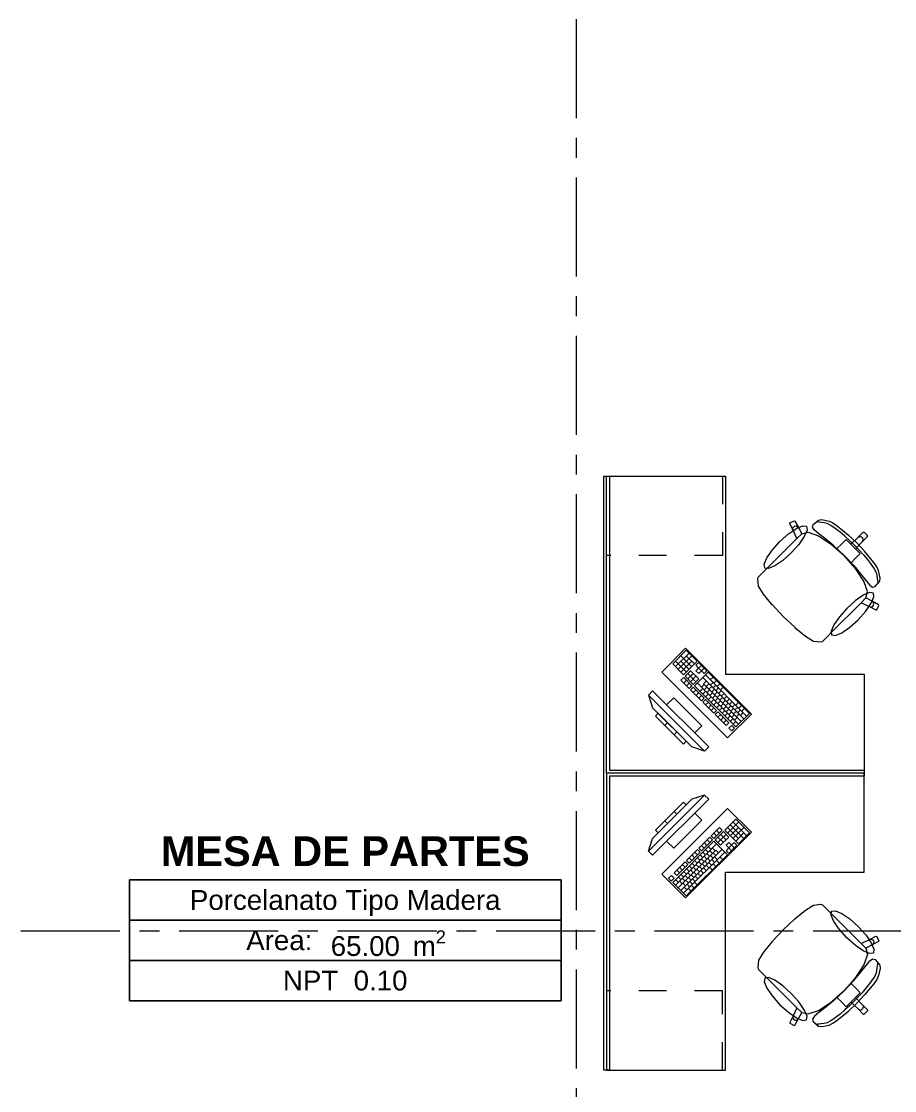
# Model space of a CAD drawing. Header units: inches. Extents: x -38 to 5698, y -33 to 92.
# Drawn here: x 18.27 to 22.68, y 33.6 to 39 of the extents above; entities that cross this region are included whole.
import ezdxf

# ---------------------------------------------------------------- set-up
doc = ezdxf.new("R2010")
doc.units = ezdxf.units.IN
doc.header["$MEASUREMENT"] = 0
doc.linetypes.add('Punto & Raya', pattern=[0.65, 0.5, -0.075, 0, -0.075])
doc.linetypes.add('Rayas', pattern=[0.282222, 0.141111, -0.141111])
for name, color, linetype in [('02 _ ARQ _ ZON _ Espacio.3D', 7, 'Continuous'), ('Interior - Mobiliario', 7, 'Continuous'), ('Marcador - Secciones', 251, 'Continuous')]:
    doc.layers.add(name, color=color, linetype=linetype)
doc.styles.add('Estilo_Generado_1', font='swisseb.ttf')
doc.styles.add('Estilo_Generado_7', font='swisse.ttf')

msp = doc.modelspace()

# ---------------------------------------------------------------- linework, layer by layer
at = {"layer": '02 _ ARQ _ ZON _ Espacio.3D', "color": 252, "linetype": 'Continuous', "lineweight": 13}
for p, q in [((20.9944, 34.6636), (18.8152, 34.6636)), ((18.8152, 34.6636), (18.8152, 34.0529)), ((18.8152, 34.6636), (20.9944, 34.6636)), ((18.8152, 34.46), (18.8152, 34.6636)), ((20.9944, 34.0529), (20.9944, 34.6636)), ((20.9944, 34.6636), (20.9944, 34.46)), ((20.9944, 34.46), (18.8152, 34.46)), ((18.8152, 34.46), (20.9944, 34.46)), ((18.8152, 34.2565), (18.8152, 34.46)), ((20.9944, 34.46), (20.9944, 34.2565)), ((20.9944, 34.2565), (18.8152, 34.2565)), ((18.8152, 34.2565), (20.9944, 34.2565)), ((18.8152, 34.0529), (18.8152, 34.2565)), ((20.9944, 34.2565), (20.9944, 34.0529)), ((18.8152, 34.0529), (20.9944, 34.0529)), ((20.9944, 34.0529), (18.8152, 34.0529))]:
    msp.add_line(p, q, dxfattribs=at)
at = {"layer": 'Interior - Mobiliario', "color": 175, "linetype": 'Continuous', "lineweight": 13}
for p, q in [((21.2097, 36.7027), (21.2397, 36.7027)), ((21.2097, 35.2177), (21.2097, 36.7027)), ((21.2397, 36.7027), (21.2397, 35.2177)), ((22.1488, 36.4625), (22.1501, 36.4665)), ((22.1658, 36.4294), (22.1488, 36.4625)), ((22.1501, 36.4665), (22.1715, 36.4773)), ((22.1715, 36.4773), (22.1756, 36.476)), ((22.1756, 36.476), (22.1925, 36.4429)), ((22.2669, 36.458), (22.2948, 36.4812)), ((22.2895, 36.4715), (22.285, 36.4723)), ((22.2975, 36.4707), (22.2895, 36.4715)), ((22.2948, 36.4812), (22.3115, 36.483)), ((22.3083, 36.4687), (22.2975, 36.4707)), ((22.3237, 36.4675), (22.3083, 36.4687)), ((22.3115, 36.483), (22.3477, 36.4753)), ((22.3384, 36.4636), (22.3237, 36.4675)), ((22.3573, 36.4537), (22.3384, 36.4636)), ((22.3477, 36.4753), (22.3669, 36.4663)), ((22.3669, 36.4663), (22.3886, 36.4514)), ((22.1642, 36.435), (22.1649, 36.4408)), ((22.1658, 36.4294), (22.1642, 36.435)), ((22.1649, 36.4408), (22.1677, 36.4459)), ((22.1854, 36.3876), (22.1658, 36.4294)), ((22.1677, 36.4459), (22.1723, 36.4495)), ((22.1723, 36.4495), (22.1779, 36.4511)), ((22.1779, 36.4511), (22.1838, 36.4504)), ((22.1838, 36.4504), (22.1889, 36.4475)), ((22.2096, 36.4118), (22.1854, 36.3876)), ((22.1889, 36.4475), (22.1925, 36.4429)), ((22.1925, 36.4429), (22.2098, 36.4119)), ((22.2096, 36.4118), (22.2098, 36.4119)), ((22.2098, 36.4119), (22.2418, 36.4193)), ((22.2418, 36.4193), (22.2938, 36.401)), ((22.2635, 36.4451), (22.2669, 36.458)), ((22.2735, 36.4307), (22.2635, 36.4451)), ((22.2958, 36.4121), (22.2735, 36.4307)), ((22.332, 36.3842), (22.2958, 36.4121)), ((22.3791, 36.4388), (22.3573, 36.4537)), ((22.4029, 36.4202), (22.3791, 36.4388)), ((22.3886, 36.4514), (22.4453, 36.4046)), ((22.4277, 36.3991), (22.4029, 36.4202)), ((22.4453, 36.4046), (22.4875, 36.3655)), ((22.4944, 36.3937), (22.5205, 36.4198)), ((22.5205, 36.4198), (22.5248, 36.4198)), ((22.5248, 36.4198), (22.5333, 36.4112)), ((22.5418, 36.4027), (22.5333, 36.4112)), ((22.0375, 36.2397), (22.1854, 36.3876)), ((22.2938, 36.401), (22.3576, 36.3596)), ((22.3713, 36.3515), (22.332, 36.3842)), ((22.3576, 36.3596), (22.3857, 36.3348)), ((22.424, 36.302), (22.3713, 36.3515)), ((22.3857, 36.3348), (22.4131, 36.3622)), ((22.4131, 36.3622), (22.4343, 36.3834)), ((22.4523, 36.3765), (22.4277, 36.3991)), ((22.4343, 36.3834), (22.4579, 36.3597)), ((22.4758, 36.3537), (22.4523, 36.3765)), ((22.4579, 36.3597), (22.4944, 36.3937)), ((22.4579, 36.3597), (22.4698, 36.3478)), ((22.4758, 36.3537), (22.4986, 36.3302)), ((22.4818, 36.3358), (22.5158, 36.3724)), ((22.5266, 36.3233), (22.4875, 36.3655)), ((22.4944, 36.3937), (22.4993, 36.397)), ((22.4993, 36.397), (22.505, 36.3981)), ((22.505, 36.3981), (22.5108, 36.3969)), ((22.5108, 36.3969), (22.5157, 36.3936)), ((22.5189, 36.3887), (22.5157, 36.3936)), ((22.5158, 36.3724), (22.5419, 36.3985)), ((22.5158, 36.3724), (22.519, 36.3772)), ((22.5201, 36.383), (22.5189, 36.3887)), ((22.519, 36.3772), (22.5201, 36.383)), ((22.5419, 36.3985), (22.5418, 36.4027)), ((22.3857, 36.3348), (22.4236, 36.3015)), ((22.4569, 36.2637), (22.4236, 36.3015)), ((22.424, 36.302), (22.4735, 36.2492)), ((22.4818, 36.3358), (22.4698, 36.3478)), ((22.5054, 36.3122), (22.4818, 36.3358)), ((22.4843, 36.2911), (22.5054, 36.3122)), ((22.4986, 36.3302), (22.5211, 36.3056)), ((22.5211, 36.3056), (22.5423, 36.2809)), ((22.5734, 36.2666), (22.5266, 36.3233)), ((22.4569, 36.2637), (22.4843, 36.2911)), ((22.4817, 36.2355), (22.4569, 36.2637)), ((22.4735, 36.2492), (22.5062, 36.2099)), ((22.5423, 36.2809), (22.5609, 36.2571)), ((22.5609, 36.2571), (22.5757, 36.2352)), ((22.5883, 36.2449), (22.5734, 36.2666)), ((22.5973, 36.2256), (22.5883, 36.2449)), ((21.9872, 36.183), (21.9901, 36.1923)), ((21.9901, 36.1923), (22.012, 36.2142)), ((22.012, 36.2142), (22.0375, 36.2397)), ((22.523, 36.1717), (22.4817, 36.2355)), ((22.5062, 36.2099), (22.5342, 36.1738)), ((22.5757, 36.2352), (22.5857, 36.2164)), ((22.5857, 36.2164), (22.5896, 36.2016)), ((22.5896, 36.2016), (22.5907, 36.1862)), ((22.6051, 36.1895), (22.5973, 36.2256)), ((22.6032, 36.1727), (22.6051, 36.1895)), ((21.9912, 36.1491), (21.9872, 36.183)), ((21.9921, 36.1469), (21.9912, 36.1491)), ((22.017, 36.1069), (21.9921, 36.1469)), ((22.5414, 36.1198), (22.523, 36.1717)), ((22.5342, 36.1738), (22.5528, 36.1515)), ((22.5528, 36.1515), (22.5671, 36.1415)), ((22.5671, 36.1415), (22.58, 36.1449)), ((22.58, 36.1449), (22.6032, 36.1727)), ((22.5907, 36.1862), (22.5928, 36.1755)), ((22.5928, 36.1755), (22.5936, 36.1674)), ((22.5936, 36.1674), (22.5944, 36.1629)), ((22.0606, 36.0532), (22.017, 36.1069)), ((22.5339, 36.0876), (22.5096, 36.0634)), ((22.5339, 36.0878), (22.5414, 36.1198)), ((22.5339, 36.0876), (22.5339, 36.0878)), ((22.5649, 36.0705), (22.5339, 36.0878)), ((22.0613, 36.0524), (22.0606, 36.0532)), ((22.1161, 35.9941), (22.0613, 36.0524)), ((22.3618, 35.9155), (22.5096, 36.0634)), ((22.5096, 36.0634), (22.5514, 36.0438)), ((22.5514, 36.0438), (22.5571, 36.0422)), ((22.5514, 36.0438), (22.5845, 36.0268)), ((22.5571, 36.0422), (22.5629, 36.0428)), ((22.5629, 36.0428), (22.568, 36.0457)), ((22.5695, 36.0668), (22.5649, 36.0705)), ((22.598, 36.0535), (22.5649, 36.0705)), ((22.568, 36.0457), (22.5716, 36.0502)), ((22.5724, 36.0617), (22.5695, 36.0668)), ((22.5716, 36.0502), (22.5731, 36.0559)), ((22.5731, 36.0559), (22.5724, 36.0617)), ((22.5845, 36.0268), (22.5885, 36.0281)), ((22.5885, 36.0281), (22.5994, 36.0495)), ((22.5994, 36.0495), (22.598, 36.0535)), ((22.1161, 35.9941), (22.1744, 35.9392)), ((22.1744, 35.9392), (22.1753, 35.9385)), ((22.1753, 35.9385), (22.2289, 35.895)), ((22.2289, 35.895), (22.269, 35.87)), ((22.269, 35.87), (22.2711, 35.8692)), ((22.2711, 35.8692), (22.305, 35.8652)), ((22.305, 35.8652), (22.3143, 35.868)), ((22.3143, 35.868), (22.3363, 35.89)), ((22.3363, 35.89), (22.3618, 35.9155)), ((21.6267, 35.8231), (21.5581, 35.7545)), ((21.6821, 35.7677), (21.6267, 35.8231)), ((21.6272, 35.7129), (21.5718, 35.7683)), ((21.6405, 35.8093), (21.5719, 35.7407)), ((21.6544, 35.7954), (21.5858, 35.7269)), ((21.6546, 35.7403), (21.5992, 35.7957)), ((21.6409, 35.7266), (21.5994, 35.7681)), ((21.6545, 35.7679), (21.5996, 35.713)), ((21.6135, 35.6992), (21.6821, 35.7677)), ((21.6683, 35.754), (21.6268, 35.7956)), ((21.689, 35.7608), (21.6753, 35.7471)), ((21.7305, 35.7193), (21.689, 35.7608)), ((21.5581, 35.7545), (21.6135, 35.6992)), ((21.6478, 35.7197), (21.6204, 35.6922)), ((21.6757, 35.6644), (21.6341, 35.7059)), ((21.6617, 35.7058), (21.6343, 35.6784)), ((21.6894, 35.6781), (21.6478, 35.7197)), ((21.7374, 35.7123), (21.6689, 35.6438)), ((21.6753, 35.7471), (21.6891, 35.7332)), ((21.6891, 35.7332), (21.6754, 35.7195)), ((21.6754, 35.7195), (21.6893, 35.7057)), ((21.7028, 35.747), (21.6891, 35.7332)), ((21.703, 35.7194), (21.6891, 35.7332)), ((21.6893, 35.7057), (21.703, 35.7194)), ((21.7167, 35.7331), (21.703, 35.7194)), ((21.703, 35.7194), (21.7168, 35.7055)), ((21.7168, 35.7055), (21.7305, 35.7193)), ((21.9452, 35.5046), (21.7374, 35.7123)), ((21.6136, 35.6854), (21.5998, 35.6717)), ((21.5998, 35.6717), (21.6414, 35.6301)), ((21.6551, 35.6438), (21.6136, 35.6854)), ((21.6274, 35.6715), (21.6137, 35.6578)), ((21.6204, 35.6922), (21.662, 35.6507)), ((21.6413, 35.6577), (21.6275, 35.644)), ((21.6755, 35.692), (21.6481, 35.6645)), ((21.662, 35.6507), (21.6894, 35.6781)), ((21.8903, 35.4498), (21.6826, 35.6575)), ((21.7171, 35.6504), (21.7034, 35.6367)), ((21.9177, 35.4772), (21.71, 35.6849)), ((21.7273, 35.6676), (21.7136, 35.6539)), ((21.904, 35.4635), (21.7136, 35.6539)), ((21.9314, 35.4909), (21.7237, 35.6986)), ((21.7412, 35.6538), (21.7275, 35.64)), ((21.7617, 35.6881), (21.748, 35.6744)), ((21.7618, 35.6605), (21.7481, 35.6468)), ((21.779, 35.6708), (21.7653, 35.6571)), ((21.7963, 35.6535), (21.7826, 35.6398)), ((21.457, 35.6178), (21.4358, 35.5966)), ((21.4358, 35.5966), (21.7186, 35.3137)), ((21.4358, 35.5966), (21.457, 35.5329)), ((21.7398, 35.335), (21.457, 35.6178)), ((21.6414, 35.6301), (21.6551, 35.6438)), ((21.662, 35.6369), (21.6483, 35.6232)), ((21.6483, 35.6232), (21.7037, 35.5678)), ((21.7174, 35.5815), (21.662, 35.6369)), ((21.6759, 35.6231), (21.6622, 35.6093)), ((21.6689, 35.6438), (21.8766, 35.4361)), ((21.6897, 35.6092), (21.676, 35.5955)), ((21.7036, 35.5954), (21.6899, 35.5817)), ((21.7103, 35.6298), (21.6966, 35.6161)), ((21.7241, 35.6159), (21.7104, 35.6022)), ((21.7309, 35.6366), (21.7172, 35.6229)), ((21.738, 35.6021), (21.7243, 35.5884)), ((21.7448, 35.6227), (21.7311, 35.609)), ((21.755, 35.6399), (21.7413, 35.6262)), ((21.7586, 35.6089), (21.7449, 35.5952)), ((21.7689, 35.6261), (21.7552, 35.6123)), ((21.7725, 35.595), (21.7588, 35.5813)), ((21.7757, 35.6467), (21.762, 35.633)), ((21.7827, 35.6122), (21.769, 35.5985)), ((21.7895, 35.6328), (21.7758, 35.6191)), ((21.7966, 35.5984), (21.7829, 35.5846)), ((21.8034, 35.619), (21.7896, 35.6053)), ((21.8136, 35.6362), (21.7999, 35.6225)), ((21.8172, 35.6052), (21.8035, 35.5914)), ((21.5631, 35.5824), (21.5277, 35.5471)), ((21.5277, 35.5471), (21.6691, 35.4057)), ((21.7045, 35.441), (21.5631, 35.5824)), ((21.7037, 35.5678), (21.7174, 35.5815)), ((21.7243, 35.5746), (21.7106, 35.5609)), ((21.7106, 35.5609), (21.766, 35.5055)), ((21.7797, 35.5192), (21.7243, 35.5746)), ((21.7382, 35.5607), (21.7245, 35.547)), ((21.7518, 35.5882), (21.7381, 35.5745)), ((21.752, 35.5469), (21.7383, 35.5332)), ((21.7657, 35.5744), (21.752, 35.5607)), ((21.7795, 35.5605), (21.7658, 35.5468)), ((21.7863, 35.5812), (21.7726, 35.5675)), ((21.7934, 35.5467), (21.7797, 35.533)), ((21.8002, 35.5673), (21.7865, 35.5536)), ((21.8104, 35.5845), (21.7967, 35.5708)), ((21.814, 35.5535), (21.8003, 35.5398)), ((21.8243, 35.5707), (21.8106, 35.557)), ((21.8311, 35.5913), (21.8173, 35.5776)), ((21.8381, 35.5568), (21.8244, 35.5431)), ((21.8449, 35.5775), (21.8312, 35.5637)), ((21.852, 35.543), (21.8382, 35.5293)), ((21.8587, 35.5636), (21.845, 35.5499)), ((21.8726, 35.5498), (21.8589, 35.536)), ((21.8898, 35.56), (21.8761, 35.5463)), ((21.9054, 35.5444), (21.8916, 35.5307)), ((21.655, 35.335), (21.457, 35.5329)), ((21.4853, 35.5047), (21.4711, 35.4905)), ((21.4711, 35.4905), (21.6126, 35.3491)), ((21.6267, 35.3632), (21.4853, 35.5047)), ((21.7659, 35.5331), (21.7522, 35.5193)), ((21.766, 35.5055), (21.7797, 35.5192)), ((21.7867, 35.5123), (21.7729, 35.4986)), ((21.7729, 35.4986), (21.8283, 35.4432)), ((21.842, 35.4569), (21.7867, 35.5123)), ((21.8005, 35.4984), (21.7868, 35.4847)), ((21.8072, 35.5329), (21.7935, 35.5191)), ((21.8211, 35.519), (21.8074, 35.5053)), ((21.8279, 35.5396), (21.8141, 35.5259)), ((21.8349, 35.5052), (21.8212, 35.4914)), ((21.8417, 35.5258), (21.828, 35.5121)), ((21.8488, 35.4913), (21.8351, 35.4776)), ((21.8556, 35.5119), (21.8418, 35.4982)), ((21.8658, 35.5291), (21.8521, 35.5154)), ((21.8694, 35.4981), (21.8557, 35.4844)), ((21.8797, 35.5153), (21.8659, 35.5016)), ((21.8864, 35.5359), (21.8727, 35.5222)), ((21.8766, 35.4361), (21.9452, 35.5046)), ((21.8935, 35.5014), (21.8798, 35.4877)), ((21.9003, 35.5221), (21.8866, 35.5084)), ((21.9141, 35.5082), (21.9004, 35.4945)), ((21.9209, 35.5289), (21.9072, 35.5151)), ((21.5324, 35.4575), (21.5183, 35.4434)), ((21.6691, 35.4057), (21.7045, 35.441)), ((21.8143, 35.4846), (21.8006, 35.4709)), ((21.8282, 35.4707), (21.8145, 35.457)), ((21.8283, 35.4432), (21.842, 35.4569)), ((21.8559, 35.443), (21.8422, 35.4293)), ((21.8626, 35.4775), (21.8489, 35.4638)), ((21.8697, 35.4292), (21.8559, 35.443)), ((21.8765, 35.4636), (21.8627, 35.4499)), ((21.8833, 35.4843), (21.8695, 35.4705)), ((21.5796, 35.4104), (21.5654, 35.3962)), ((21.8422, 35.4293), (21.856, 35.4155)), ((21.856, 35.4155), (21.8697, 35.4292)), ((21.6126, 35.3491), (21.6267, 35.3632)), ((21.7186, 35.3137), (21.655, 35.335)), ((21.7186, 35.3137), (21.7398, 35.335)), ((21.2097, 35.1877), (21.2097, 35.2177)), ((21.2397, 35.2177), (22.5247, 35.2177)), ((22.5247, 35.2177), (22.5247, 35.1877)), ((21.2097, 33.7027), (21.2097, 35.1877)), ((21.2397, 35.1877), (21.2397, 33.7027)), ((22.5247, 35.1877), (21.2397, 35.1877)), ((21.7186, 35.0916), (21.4358, 34.8087)), ((21.457, 34.7875), (21.7398, 35.0703)), ((21.457, 34.8724), (21.655, 35.0703)), ((21.6126, 35.0562), (21.4711, 34.9148)), ((21.6267, 35.0421), (21.6126, 35.0562)), ((21.7186, 35.0916), (21.655, 35.0703)), ((21.7398, 35.0703), (21.7186, 35.0916)), ((21.4853, 34.9006), (21.6267, 35.0421)), ((21.5796, 34.9949), (21.5654, 35.0091)), ((21.5324, 34.9478), (21.5183, 34.9619)), ((21.6691, 34.9996), (21.5277, 34.8582)), ((21.5631, 34.8229), (21.7045, 34.9643)), ((21.7045, 34.9643), (21.6691, 34.9996)), ((21.8766, 34.9693), (21.8212, 34.9139)), ((21.8349, 34.9001), (21.8903, 34.9555)), ((21.9313, 34.8868), (21.8627, 34.9554)), ((21.9452, 34.9007), (21.8766, 34.9693)), ((21.4711, 34.9148), (21.4853, 34.9006)), ((21.7937, 34.9275), (21.7522, 34.886)), ((21.7659, 34.8723), (21.8074, 34.9138)), ((21.7797, 34.8861), (21.766, 34.8998)), ((21.8143, 34.9069), (21.7727, 34.8654)), ((21.7936, 34.8999), (21.7799, 34.9137)), ((21.7865, 34.8517), (21.828, 34.8932)), ((21.8074, 34.9138), (21.7937, 34.9275)), ((21.8279, 34.8657), (21.8004, 34.8931)), ((21.8417, 34.8795), (21.8143, 34.9069)), ((21.8212, 34.9139), (21.8898, 34.8453)), ((21.8899, 34.8729), (21.8351, 34.9277)), ((21.8486, 34.8864), (21.8902, 34.928)), ((21.9175, 34.873), (21.8489, 34.9416)), ((21.8623, 34.8727), (21.9177, 34.9281)), ((21.8761, 34.859), (21.9176, 34.9005)), ((21.8898, 34.8453), (21.9452, 34.9007)), ((21.4358, 34.8087), (21.457, 34.8724)), ((21.5277, 34.8582), (21.5631, 34.8229)), ((21.7658, 34.8585), (21.5581, 34.6508)), ((21.5718, 34.637), (21.7795, 34.8448)), ((21.7452, 34.879), (21.6899, 34.8237)), ((21.7036, 34.8099), (21.759, 34.8653)), ((21.7313, 34.8376), (21.7175, 34.8513)), ((21.7451, 34.8515), (21.7314, 34.8652)), ((21.759, 34.8653), (21.7452, 34.879)), ((21.7522, 34.886), (21.7659, 34.8723)), ((21.8344, 34.7899), (21.7658, 34.8585)), ((21.7727, 34.8654), (21.8002, 34.838)), ((21.814, 34.8518), (21.7866, 34.8792)), ((21.8002, 34.838), (21.8417, 34.8795)), ((21.8416, 34.8519), (21.8277, 34.8381)), ((21.8413, 34.7968), (21.8828, 34.8384)), ((21.8414, 34.8244), (21.8553, 34.8382)), ((21.8553, 34.8382), (21.8416, 34.8519)), ((21.8691, 34.8521), (21.8553, 34.8382)), ((21.869, 34.8245), (21.8553, 34.8382)), ((21.8828, 34.8384), (21.8691, 34.8521)), ((21.4358, 34.8087), (21.457, 34.7875)), ((21.5855, 34.6233), (21.7759, 34.8137)), ((21.5992, 34.6096), (21.807, 34.8173)), ((21.613, 34.5959), (21.8207, 34.8036)), ((21.6267, 34.5822), (21.8344, 34.7899)), ((21.6829, 34.8167), (21.6275, 34.7613)), ((21.6413, 34.7476), (21.6966, 34.803)), ((21.6689, 34.7753), (21.6552, 34.789)), ((21.6828, 34.7892), (21.6691, 34.8029)), ((21.6966, 34.803), (21.6829, 34.8167)), ((21.6899, 34.8237), (21.7036, 34.8099)), ((21.7103, 34.7755), (21.6966, 34.7892)), ((21.7174, 34.8238), (21.7037, 34.8375)), ((21.7241, 34.7894), (21.7104, 34.8031)), ((21.738, 34.8032), (21.7243, 34.8169)), ((21.7448, 34.7826), (21.7311, 34.7963)), ((21.7518, 34.8171), (21.7381, 34.8308)), ((21.7586, 34.7964), (21.7449, 34.8101)), ((21.762, 34.7723), (21.7482, 34.786)), ((21.7725, 34.8103), (21.7588, 34.824)), ((21.7758, 34.7862), (21.7621, 34.7999)), ((21.7896, 34.8), (21.7759, 34.8137)), ((21.8414, 34.8244), (21.8276, 34.8105)), ((21.8276, 34.8105), (21.8413, 34.7968)), ((21.8277, 34.8381), (21.8414, 34.8244)), ((21.8552, 34.8107), (21.8414, 34.8244)), ((21.6206, 34.7544), (21.5652, 34.699)), ((21.5789, 34.6853), (21.6343, 34.7407)), ((21.6205, 34.7269), (21.6068, 34.7406)), ((21.6343, 34.7407), (21.6206, 34.7544)), ((21.6275, 34.7613), (21.6413, 34.7476)), ((21.6549, 34.7201), (21.6412, 34.7338)), ((21.6551, 34.7615), (21.6414, 34.7752)), ((21.6687, 34.734), (21.655, 34.7477)), ((21.6826, 34.7478), (21.6689, 34.7615)), ((21.6894, 34.7272), (21.6757, 34.7409)), ((21.6964, 34.7617), (21.6827, 34.7754)), ((21.7032, 34.741), (21.6895, 34.7547)), ((21.7066, 34.7169), (21.6928, 34.7306)), ((21.7171, 34.7549), (21.7034, 34.7686)), ((21.7204, 34.7308), (21.7067, 34.7445)), ((21.7309, 34.7687), (21.7172, 34.7824)), ((21.7343, 34.7446), (21.7205, 34.7583)), ((21.741, 34.724), (21.7273, 34.7377)), ((21.7481, 34.7585), (21.7344, 34.7722)), ((21.7549, 34.7378), (21.7412, 34.7516)), ((21.7687, 34.7517), (21.755, 34.7654)), ((21.7755, 34.7311), (21.7618, 34.7448)), ((21.7826, 34.7655), (21.7689, 34.7792)), ((21.7928, 34.7484), (21.7791, 34.7621)), ((21.8101, 34.7657), (21.7964, 34.7794)), ((21.5514, 34.6852), (21.5375, 34.6713)), ((21.5651, 34.6715), (21.5514, 34.6852)), ((21.5652, 34.699), (21.5789, 34.6853)), ((21.5928, 34.6992), (21.5791, 34.7129)), ((21.5995, 34.6647), (21.5858, 34.6785)), ((21.6066, 34.713), (21.5929, 34.7267)), ((21.6134, 34.6786), (21.5996, 34.6923)), ((21.6272, 34.6924), (21.6135, 34.7061)), ((21.634, 34.6718), (21.6203, 34.6855)), ((21.6411, 34.7063), (21.6273, 34.72)), ((21.6478, 34.6856), (21.6341, 34.6994)), ((21.6617, 34.6995), (21.648, 34.7132)), ((21.665, 34.6754), (21.6513, 34.6891)), ((21.6755, 34.7133), (21.6618, 34.7271)), ((21.6789, 34.6892), (21.6652, 34.703)), ((21.6857, 34.6686), (21.6719, 34.6823)), ((21.6927, 34.7031), (21.679, 34.7168)), ((21.6995, 34.6825), (21.6858, 34.6962)), ((21.7134, 34.6963), (21.6996, 34.71)), ((21.7272, 34.7101), (21.7135, 34.7239)), ((21.7582, 34.7137), (21.7445, 34.7275)), ((21.5375, 34.6713), (21.5512, 34.6576)), ((21.5512, 34.6576), (21.5651, 34.6715)), ((21.5581, 34.6508), (21.6267, 34.5822)), ((21.5857, 34.6509), (21.5719, 34.6646)), ((21.6063, 34.6441), (21.5926, 34.6578)), ((21.6201, 34.658), (21.6064, 34.6717)), ((21.6235, 34.6339), (21.6098, 34.6476)), ((21.6303, 34.6132), (21.6166, 34.6269)), ((21.6373, 34.6477), (21.6236, 34.6614)), ((21.6441, 34.6271), (21.6304, 34.6408)), ((21.6512, 34.6615), (21.6375, 34.6753)), ((21.658, 34.6409), (21.6442, 34.6546)), ((21.6665, 34.622), (21.6528, 34.6357)), ((21.6718, 34.6548), (21.6581, 34.6685)), ((21.6821, 34.6376), (21.6683, 34.6513)), ((21.6509, 34.6064), (21.6372, 34.6201)), ((22.2289, 34.5103), (22.269, 34.5353)), ((22.269, 34.5353), (22.2711, 34.5361)), ((22.2711, 34.5361), (22.305, 34.5401)), ((22.305, 34.5401), (22.3143, 34.5373)), ((22.3143, 34.5373), (22.3363, 34.5153)), ((22.3363, 34.5153), (22.3618, 34.4898)), ((22.1161, 34.4112), (22.1744, 34.4661)), ((22.1744, 34.4661), (22.1753, 34.4668)), ((22.1753, 34.4668), (22.2289, 34.5103)), ((22.3618, 34.4898), (22.5096, 34.342)), ((22.1161, 34.4112), (22.0613, 34.3529)), ((22.0606, 34.3521), (22.017, 34.2984)), ((22.0613, 34.3529), (22.0606, 34.3521)), ((22.5096, 34.342), (22.5514, 34.3615)), ((22.5514, 34.3615), (22.5845, 34.3785)), ((22.5514, 34.3615), (22.5571, 34.3632)), ((22.5571, 34.3632), (22.5629, 34.3625)), ((22.5629, 34.3625), (22.568, 34.3596)), ((22.568, 34.3596), (22.5716, 34.3551)), ((22.5716, 34.3551), (22.5731, 34.3494)), ((22.5845, 34.3785), (22.5885, 34.3772)), ((22.5885, 34.3772), (22.5994, 34.3558)), ((22.5994, 34.3558), (22.598, 34.3518)), ((22.017, 34.2984), (21.9921, 34.2584)), ((22.5339, 34.3177), (22.5096, 34.342)), ((22.5649, 34.3348), (22.5339, 34.3175)), ((22.5339, 34.3177), (22.5339, 34.3175)), ((22.5339, 34.3175), (22.5414, 34.2856)), ((22.598, 34.3518), (22.5649, 34.3348)), ((22.5695, 34.3385), (22.5649, 34.3348)), ((22.5724, 34.3436), (22.5695, 34.3385)), ((22.5731, 34.3494), (22.5724, 34.3436)), ((21.9912, 34.2562), (21.9872, 34.2223)), ((21.9921, 34.2584), (21.9912, 34.2562)), ((22.5414, 34.2856), (22.523, 34.2336)), ((22.5342, 34.2316), (22.5528, 34.2538)), ((22.5528, 34.2538), (22.5671, 34.2639)), ((22.5671, 34.2639), (22.58, 34.2604)), ((22.58, 34.2604), (22.6032, 34.2326)), ((21.9872, 34.2223), (21.9901, 34.213)), ((21.9901, 34.213), (22.012, 34.1911)), ((22.012, 34.1911), (22.0375, 34.1656)), ((22.4735, 34.1561), (22.5062, 34.1954)), ((22.523, 34.2336), (22.4817, 34.1698)), ((22.5062, 34.1954), (22.5342, 34.2316)), ((22.5857, 34.1889), (22.5896, 34.2037)), ((22.5896, 34.2037), (22.5907, 34.2191)), ((22.5907, 34.2191), (22.5928, 34.2298)), ((22.5928, 34.2298), (22.5936, 34.2379)), ((22.5936, 34.2379), (22.5944, 34.2424)), ((22.6051, 34.2158), (22.5973, 34.1797)), ((22.6032, 34.2326), (22.6051, 34.2158)), ((22.0375, 34.1656), (22.1854, 34.0177)), ((22.4569, 34.1416), (22.4236, 34.1038)), ((22.424, 34.1033), (22.4735, 34.1561)), ((22.4817, 34.1698), (22.4569, 34.1416)), ((22.4569, 34.1416), (22.4843, 34.1143)), ((22.5734, 34.1388), (22.5266, 34.0821)), ((22.5423, 34.1244), (22.5609, 34.1482)), ((22.5609, 34.1482), (22.5757, 34.1701)), ((22.5883, 34.1604), (22.5734, 34.1388)), ((22.5757, 34.1701), (22.5857, 34.1889)), ((22.5973, 34.1797), (22.5883, 34.1604)), ((22.424, 34.1033), (22.3713, 34.0538)), ((22.3857, 34.0705), (22.4236, 34.1038)), ((22.5054, 34.0931), (22.4818, 34.0695)), ((22.4843, 34.1143), (22.5054, 34.0931)), ((22.5266, 34.0821), (22.4875, 34.0399)), ((22.4986, 34.0751), (22.5211, 34.0997)), ((22.5211, 34.0997), (22.5423, 34.1244)), ((22.2938, 34.0043), (22.3576, 34.0457)), ((22.3713, 34.0538), (22.332, 34.0211)), ((22.3576, 34.0457), (22.3857, 34.0705)), ((22.3857, 34.0705), (22.4131, 34.0431)), ((22.4131, 34.0431), (22.4343, 34.0219)), ((22.4523, 34.0288), (22.4277, 34.0062)), ((22.4343, 34.0219), (22.4579, 34.0456)), ((22.4453, 34.0007), (22.4875, 34.0399)), ((22.4758, 34.0516), (22.4523, 34.0288)), ((22.4579, 34.0456), (22.4698, 34.0575)), ((22.4579, 34.0456), (22.4944, 34.0116)), ((22.4818, 34.0695), (22.4698, 34.0575)), ((22.4758, 34.0516), (22.4986, 34.0751)), ((22.4818, 34.0695), (22.5158, 34.0329)), ((22.5158, 34.0329), (22.519, 34.0281)), ((22.5158, 34.0329), (22.5419, 34.0068)), ((22.519, 34.0281), (22.5201, 34.0223)), ((22.1658, 33.976), (22.1488, 33.9428)), ((22.1658, 33.976), (22.1642, 33.9703)), ((22.1854, 34.0177), (22.1658, 33.976)), ((22.2096, 33.9935), (22.1854, 34.0177)), ((22.1925, 33.9624), (22.2098, 33.9934)), ((22.2096, 33.9935), (22.2098, 33.9934)), ((22.2098, 33.9934), (22.2418, 33.986)), ((22.2418, 33.986), (22.2938, 34.0043)), ((22.2735, 33.9746), (22.2635, 33.9602)), ((22.2958, 33.9932), (22.2735, 33.9746)), ((22.332, 34.0211), (22.2958, 33.9932)), ((22.4029, 33.9851), (22.3791, 33.9665)), ((22.3886, 33.9539), (22.4453, 34.0007)), ((22.4277, 34.0062), (22.4029, 33.9851)), ((22.4944, 34.0116), (22.4993, 34.0084)), ((22.4944, 34.0116), (22.5205, 33.9855)), ((22.4993, 34.0084), (22.505, 34.0072)), ((22.505, 34.0072), (22.5108, 34.0084)), ((22.5108, 34.0084), (22.5157, 34.0117)), ((22.5189, 34.0166), (22.5157, 34.0117)), ((22.5201, 34.0223), (22.5189, 34.0166)), ((22.5205, 33.9855), (22.5248, 33.9855)), ((22.5248, 33.9855), (22.5333, 33.9941)), ((22.5418, 34.0026), (22.5333, 33.9941)), ((22.5419, 34.0068), (22.5418, 34.0026)), ((22.1488, 33.9428), (22.1501, 33.9388)), ((22.1501, 33.9388), (22.1715, 33.928)), ((22.1642, 33.9703), (22.1649, 33.9645)), ((22.1649, 33.9645), (22.1677, 33.9594)), ((22.1677, 33.9594), (22.1723, 33.9558)), ((22.1715, 33.928), (22.1756, 33.9293)), ((22.1723, 33.9558), (22.1779, 33.9542)), ((22.1756, 33.9293), (22.1925, 33.9624)), ((22.1779, 33.9542), (22.1838, 33.9549)), ((22.1838, 33.9549), (22.1889, 33.9578)), ((22.1889, 33.9578), (22.1925, 33.9624)), ((22.2635, 33.9602), (22.2669, 33.9473)), ((22.2669, 33.9473), (22.2948, 33.9241)), ((22.2895, 33.9338), (22.285, 33.933)), ((22.2975, 33.9346), (22.2895, 33.9338)), ((22.2948, 33.9241), (22.3115, 33.9223)), ((22.3083, 33.9366), (22.2975, 33.9346)), ((22.3237, 33.9378), (22.3083, 33.9366)), ((22.3115, 33.9223), (22.3477, 33.93)), ((22.3384, 33.9417), (22.3237, 33.9378)), ((22.3573, 33.9516), (22.3384, 33.9417)), ((22.3477, 33.93), (22.3669, 33.939)), ((22.3791, 33.9665), (22.3573, 33.9516)), ((22.3669, 33.939), (22.3886, 33.9539)), ((21.2397, 33.7027), (21.2097, 33.7027))]:
    msp.add_line(p, q, dxfattribs=at)
at = {"layer": 'Interior - Mobiliario', "color": 175, "linetype": 'Rayas', "lineweight": 13}
for p, q in [((21.8097, 36.7027), (21.8097, 36.3027)), ((21.8097, 36.3027), (21.2247, 36.3027)), ((21.8097, 34.1027), (21.2247, 34.1027)), ((21.8097, 33.7027), (21.8097, 34.1027))]:
    msp.add_line(p, q, dxfattribs=at)
at = {"layer": 'Interior - Mobiliario', "color": 175, "linetype": 'Continuous', "lineweight": 13, "flags": 128}
for points in [[(21.2247, 35.2027), (21.2247, 36.7027), (21.8247, 36.7027), (21.8247, 35.7027), (22.5247, 35.7027), (22.5247, 35.2027)], [(22.0996, 36.3725), (22.1421, 36.4107), (22.1825, 36.4387), (22.2145, 36.4523), (22.2334, 36.4494), (22.2363, 36.4305), (22.2227, 36.3984), (22.1947, 36.3581), (22.1565, 36.3156), (22.1141, 36.2774), (22.0737, 36.2494), (22.0416, 36.2358), (22.0227, 36.2387), (22.0198, 36.2576), (22.0334, 36.2897), (22.0615, 36.33)], [(22.4945, 35.9776), (22.5327, 36.0201), (22.5607, 36.0604), (22.5743, 36.0925), (22.5714, 36.1114), (22.5525, 36.1143), (22.5205, 36.1007), (22.4801, 36.0726), (22.4376, 36.0345), (22.3995, 35.992), (22.3715, 35.9517), (22.3578, 35.9196), (22.3607, 35.9007), (22.3796, 35.8978), (22.4117, 35.9114), (22.4521, 35.9394)], [(21.8353, 35.3809), (21.9555, 35.5011), (21.6232, 35.8335), (21.503, 35.7133)], [(21.2247, 35.2027), (21.2247, 33.7027), (21.8247, 33.7027), (21.8247, 34.7027), (22.5247, 34.7027), (22.5247, 35.2027)], [(21.503, 34.692), (21.6232, 34.5718), (21.9555, 34.9042), (21.8353, 35.0244)], [(22.4945, 34.4277), (22.5327, 34.3853), (22.5607, 34.3449), (22.5743, 34.3128), (22.5714, 34.2939), (22.5525, 34.291), (22.5205, 34.3046), (22.4801, 34.3327), (22.4376, 34.3708), (22.3995, 34.4133), (22.3715, 34.4537), (22.3578, 34.4857), (22.3607, 34.5046), (22.3796, 34.5075), (22.4117, 34.4939), (22.4521, 34.4659)], [(22.0996, 34.0328), (22.1421, 33.9947), (22.1825, 33.9666), (22.2145, 33.953), (22.2334, 33.9559), (22.2363, 33.9748), (22.2227, 34.0069), (22.1947, 34.0472), (22.1565, 34.0897), (22.1141, 34.1279), (22.0737, 34.1559), (22.0416, 34.1695), (22.0227, 34.1666), (22.0198, 34.1477), (22.0334, 34.1156), (22.0615, 34.0753)]]:
    msp.add_lwpolyline(points, close=True, dxfattribs=at)
at = {"layer": 'Marcador - Secciones', "color": 251, "linetype": 'Punto & Raya', "lineweight": 13}
for p, q in [((21.07, 46.2111), (21.07, 0.8878)), ((4.6666, 34.4067), (55.9402, 34.4067))]:
    msp.add_line(p, q, dxfattribs=at)

# ---------------------------------------------------------------- texts
at = {"layer": '02 _ ARQ _ ZON _ Espacio.3D', "color": 252, "lineweight": 25, "attachment_point": 2}
for s, insert, char_height, style in [('\\A1;{\\pqc;\\pt0;\\fSwis721 Ex BT|b1|i0|c0|p34;}', (20.9944, 34.9283), 0.15, 'Estilo_Generado_1'), ('\\A1;{\\pqc;\\pt0;\\fSwis721 Ex BT|b1|i0|c0|p34;MESA DE PARTES}', (19.9048, 34.8835), 0.15, 'Estilo_Generado_1'), ('\\A1;{\\pqc;\\pt0;\\fSwis721 Ex BT|b0|i0|c238|p34;}', (18.9791, 34.6433), 0.1, 'Estilo_Generado_7'), ('\\A1;{\\pqc;\\pt0;\\fSwis721 Ex BT|b0|i0|c238|p34;Porcelanato Tipo Madera}', (19.9048, 34.6118), 0.1, 'Estilo_Generado_7'), ('\\A1;{\\pqc;\\pt0;\\fSwis721 Ex BT|b0|i0|c238|p34;Area: }', (19.572, 34.4083), 0.1, 'Estilo_Generado_7'), ('\\A1;{\\pqc;\\pt0,0.3;\\fSwis721 Ex BT|b0|i0|c238|p34;65.00\\fSwis721 Ex BT|b0|i0|c238|p34;\\A1{\\H.66x;\\S^  ;}\\fSwis721 Ex BT|b0|i0|c238|p34; m\\fSwis721 Ex BT|b0|i0|c238|p34;\\A1{\\H.66x;\\S2^  ;}}', (20.1224, 34.4083), 0.1, 'Estilo_Generado_7'), ('\\A1;{\\pqc;\\pt0;\\fSwis721 Ex BT|b0|i0|c238|p34;}', (19.5473, 34.2361), 0.1, 'Estilo_Generado_7'), ('\\A1;{\\pqc;\\pt0;\\fSwis721 Ex BT|b0|i0|c238|p34;NPT  0.10}', (19.9048, 34.2047), 0.1, 'Estilo_Generado_7')]:
    msp.add_mtext(s, dxfattribs=dict(at, insert=insert, char_height=char_height, style=style))

doc.saveas('drawing.dxf')
